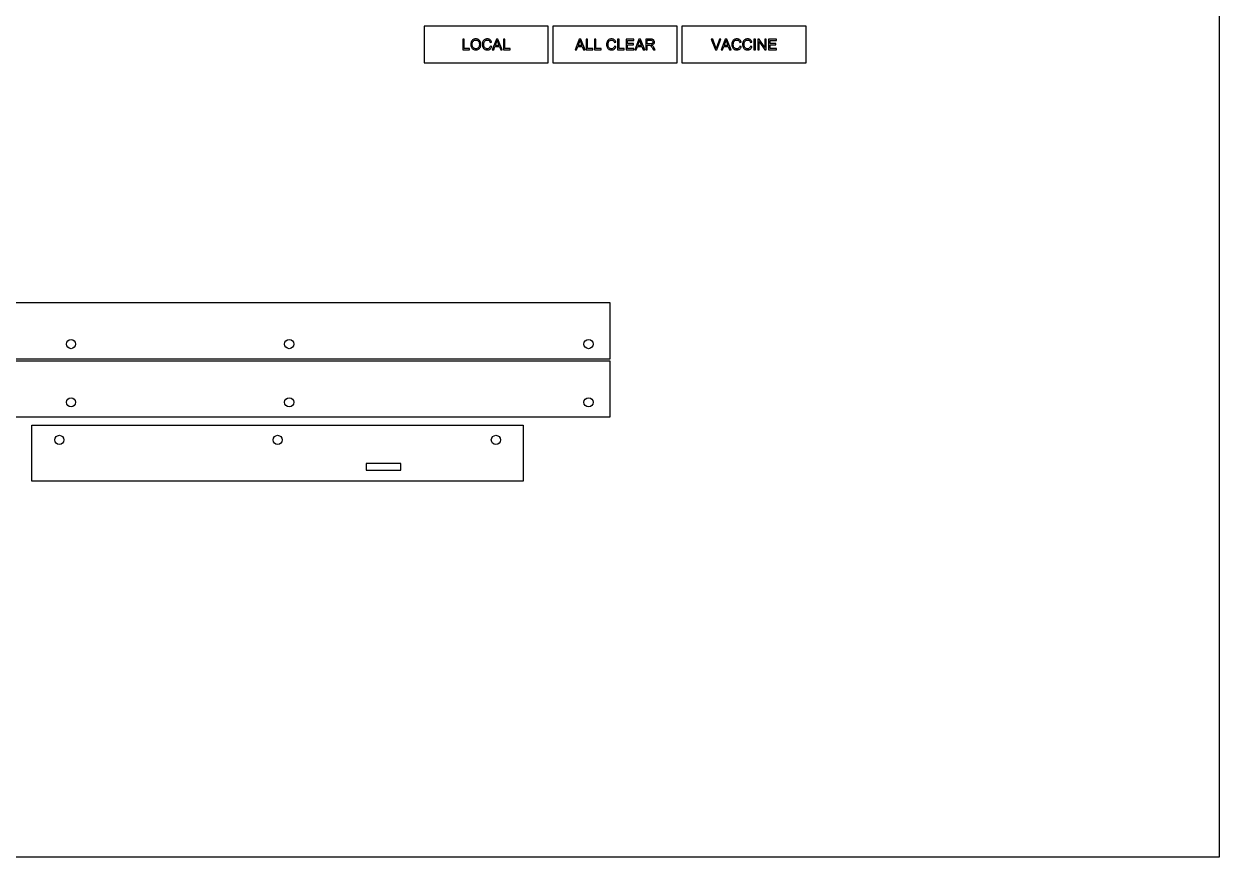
# Model space of a CAD drawing. Header units: inches. Extents: x 38644.8 to 38724.9, y 28772.1 to 28819.8.
# Drawn here: x 38699.03 to 38724.94, y 28772.1 to 28790.16 of the extents above; entities that cross this region are included whole.
import ezdxf

# ---------------------------------------------------------------- set-up
doc = ezdxf.new("R2010")
doc.units = ezdxf.units.IN
doc.header["$MEASUREMENT"] = 0

msp = doc.modelspace()

# ---------------------------------------------------------------- linework, layer by layer
at = {"color": 1}
msp.add_line((38706.449, 28780.601), (38706.449, 28780.601), dxfattribs=at)
at = {"color": 6, "linetype": 'ByBlock'}
msp.add_lwpolyline([(38644.771, 28814.258), (38724.938, 28814.258), (38724.938, 28772.101), (38644.771, 28772.101)], close=True, dxfattribs=at)
at = {"color": 4, "linetype": 'ByBlock'}
for points in [[(38707.703, 28789.32), (38710.397, 28789.32), (38710.397, 28790.113), (38707.703, 28790.113)], [(38710.497, 28789.32), (38713.191, 28789.32), (38713.191, 28790.113), (38710.497, 28790.113)], [(38713.291, 28789.32), (38715.985, 28789.32), (38715.985, 28790.113), (38713.291, 28790.113)]]:
    msp.add_lwpolyline(points, close=True, dxfattribs=at)
at = {"color": 2, "linetype": 'ByBlock', "flags": 128}
for points in [[(38708.688, 28789.628), (38708.573, 28789.628), (38708.573, 28789.832), (38708.543, 28789.832), (38708.543, 28789.601), (38708.688, 28789.601)], [(38708.936, 28789.723), (38708.934, 28789.738), (38708.931, 28789.752), (38708.928, 28789.766), (38708.922, 28789.779), (38708.922, 28789.779), (38708.915, 28789.792), (38708.905, 28789.803), (38708.895, 28789.813), (38708.883, 28789.822), (38708.881, 28789.822), (38708.868, 28789.829), (38708.855, 28789.833), (38708.84, 28789.835), (38708.826, 28789.837), (38708.823, 28789.837), (38708.807, 28789.835), (38708.793, 28789.832), (38708.78, 28789.828), (38708.767, 28789.822), (38708.756, 28789.814), (38708.746, 28789.804), (38708.739, 28789.796), (38708.731, 28789.785), (38708.725, 28789.773), (38708.721, 28789.76), (38708.717, 28789.746), (38708.715, 28789.73), (38708.714, 28789.713), (38708.714, 28789.713), (38708.715, 28789.698), (38708.718, 28789.684), (38708.722, 28789.67), (38708.728, 28789.656), (38708.728, 28789.655), (38708.736, 28789.643), (38708.744, 28789.631), (38708.755, 28789.621), (38708.767, 28789.613), (38708.77, 28789.611), (38708.782, 28789.605), (38708.796, 28789.601), (38708.81, 28789.598), (38708.825, 28789.597), (38708.826, 28789.597), (38708.84, 28789.598), (38708.855, 28789.601), (38708.868, 28789.605), (38708.882, 28789.611), (38708.882, 28789.612), (38708.894, 28789.62), (38708.904, 28789.629), (38708.914, 28789.641), (38708.921, 28789.654), (38708.924, 28789.659), (38708.929, 28789.673), (38708.933, 28789.687), (38708.935, 28789.701), (38708.936, 28789.717)], [(38708.904, 28789.714), (38708.903, 28789.698), (38708.9, 28789.683), (38708.896, 28789.67), (38708.89, 28789.658), (38708.882, 28789.648), (38708.877, 28789.643), (38708.866, 28789.634), (38708.853, 28789.628), (38708.84, 28789.625), (38708.825, 28789.624), (38708.819, 28789.624), (38708.805, 28789.626), (38708.791, 28789.631), (38708.78, 28789.638), (38708.769, 28789.648), (38708.761, 28789.657), (38708.754, 28789.669), (38708.75, 28789.683), (38708.747, 28789.697), (38708.746, 28789.713), (38708.747, 28789.724), (38708.748, 28789.741), (38708.751, 28789.756), (38708.756, 28789.768), (38708.762, 28789.779), (38708.77, 28789.788), (38708.773, 28789.791), (38708.784, 28789.799), (38708.797, 28789.806), (38708.811, 28789.809), (38708.826, 28789.81), (38708.84, 28789.809), (38708.854, 28789.806), (38708.867, 28789.799), (38708.878, 28789.79), (38708.888, 28789.779), (38708.895, 28789.766), (38708.897, 28789.76), (38708.901, 28789.747), (38708.904, 28789.733), (38708.904, 28789.717)], [(38709.166, 28789.772), (38709.161, 28789.786), (38709.153, 28789.799), (38709.144, 28789.809), (38709.134, 28789.819), (38709.131, 28789.821), (38709.118, 28789.828), (38709.105, 28789.832), (38709.091, 28789.835), (38709.075, 28789.836), (38709.06, 28789.835), (38709.046, 28789.833), (38709.033, 28789.829), (38709.02, 28789.822), (38709.008, 28789.815), (38708.997, 28789.806), (38708.988, 28789.795), (38708.98, 28789.782), (38708.977, 28789.776), (38708.973, 28789.763), (38708.969, 28789.749), (38708.967, 28789.734), (38708.967, 28789.719), (38708.967, 28789.713), (38708.967, 28789.698), (38708.97, 28789.684), (38708.973, 28789.67), (38708.979, 28789.657), (38708.985, 28789.643), (38708.993, 28789.631), (38709.003, 28789.621), (38709.014, 28789.612), (38709.018, 28789.61), (38709.03, 28789.605), (38709.044, 28789.601), (38709.059, 28789.598), (38709.075, 28789.597), (38709.083, 28789.598), (38709.098, 28789.599), (38709.112, 28789.603), (38709.125, 28789.609), (38709.136, 28789.617), (38709.144, 28789.624), (38709.152, 28789.634), (38709.16, 28789.646), (38709.166, 28789.659), (38709.17, 28789.674), (38709.14, 28789.682), (38709.138, 28789.674), (38709.132, 28789.66), (38709.125, 28789.648), (38709.116, 28789.638), (38709.113, 28789.636), (38709.101, 28789.629), (38709.088, 28789.625), (38709.072, 28789.624), (38709.06, 28789.625), (38709.046, 28789.628), (38709.033, 28789.634), (38709.023, 28789.643), (38709.013, 28789.654), (38709.006, 28789.667), (38709.004, 28789.674), (38709, 28789.688), (38708.999, 28789.703), (38708.998, 28789.719), (38708.998, 28789.72), (38708.999, 28789.735), (38709.001, 28789.749), (38709.005, 28789.763), (38709.011, 28789.776), (38709.02, 28789.788), (38709.03, 28789.798), (38709.033, 28789.799), (38709.046, 28789.806), (38709.059, 28789.809), (38709.075, 28789.81), (38709.088, 28789.809), (38709.102, 28789.806), (38709.113, 28789.799), (38709.114, 28789.799), (38709.123, 28789.789), (38709.131, 28789.777), (38709.137, 28789.762), (38709.167, 28789.769)], [(38709.305, 28789.832), (38709.272, 28789.832), (38709.183, 28789.601), (38709.216, 28789.601), (38709.241, 28789.671), (38709.338, 28789.671), (38709.364, 28789.601), (38709.399, 28789.601)], [(38709.453, 28789.628), (38709.453, 28789.832), (38709.423, 28789.832), (38709.423, 28789.601), (38709.567, 28789.601), (38709.567, 28789.628)], [(38711.195, 28789.601), (38711.1, 28789.833), (38711.067, 28789.833), (38710.979, 28789.601), (38711.01, 28789.601), (38711.036, 28789.671), (38711.133, 28789.671), (38711.159, 28789.601)], [(38711.248, 28789.627), (38711.248, 28789.833), (38711.218, 28789.833), (38711.218, 28789.601), (38711.362, 28789.601), (38711.362, 28789.627)], [(38711.428, 28789.627), (38711.428, 28789.833), (38711.397, 28789.833), (38711.397, 28789.601), (38711.542, 28789.601), (38711.542, 28789.627)], [(38711.859, 28789.772), (38711.852, 28789.785), (38711.845, 28789.799), (38711.837, 28789.81), (38711.827, 28789.818), (38711.823, 28789.82), (38711.811, 28789.828), (38711.798, 28789.833), (38711.783, 28789.835), (38711.767, 28789.836), (38711.753, 28789.835), (38711.738, 28789.833), (38711.725, 28789.828), (38711.712, 28789.822), (38711.701, 28789.814), (38711.69, 28789.805), (38711.68, 28789.794), (38711.673, 28789.782), (38711.67, 28789.775), (38711.665, 28789.762), (38711.662, 28789.749), (38711.659, 28789.734), (38711.659, 28789.718), (38711.659, 28789.712), (38711.661, 28789.698), (38711.662, 28789.683), (38711.667, 28789.67), (38711.672, 28789.656), (38711.678, 28789.643), (38711.686, 28789.631), (38711.696, 28789.62), (38711.707, 28789.612), (38711.71, 28789.609), (38711.723, 28789.604), (38711.736, 28789.599), (38711.752, 28789.597), (38711.767, 28789.597), (38711.776, 28789.597), (38711.791, 28789.599), (38711.804, 28789.603), (38711.817, 28789.609), (38711.828, 28789.616), (38711.835, 28789.622), (38711.845, 28789.633), (38711.852, 28789.646), (38711.859, 28789.659), (38711.863, 28789.673), (38711.833, 28789.682), (38711.831, 28789.673), (38711.824, 28789.659), (38711.817, 28789.647), (38711.809, 28789.637), (38711.806, 28789.636), (38711.794, 28789.629), (38711.78, 28789.624), (38711.765, 28789.622), (38711.753, 28789.624), (38711.738, 28789.627), (38711.726, 28789.633), (38711.715, 28789.642), (38711.706, 28789.653), (38711.699, 28789.666), (38711.697, 28789.673), (38711.693, 28789.688), (38711.691, 28789.703), (38711.691, 28789.718), (38711.691, 28789.72), (38711.691, 28789.734), (38711.693, 28789.749), (38711.698, 28789.762), (38711.703, 28789.775), (38711.712, 28789.788), (38711.723, 28789.797), (38711.726, 28789.799), (38711.738, 28789.805), (38711.752, 28789.808), (38711.767, 28789.81), (38711.781, 28789.808), (38711.794, 28789.805), (38711.806, 28789.799), (38711.806, 28789.797), (38711.816, 28789.789), (38711.823, 28789.777), (38711.829, 28789.761), (38711.86, 28789.768)], [(38711.93, 28789.627), (38711.93, 28789.833), (38711.9, 28789.833), (38711.9, 28789.601), (38712.044, 28789.601), (38712.044, 28789.627)], [(38712.112, 28789.627), (38712.112, 28789.706), (38712.24, 28789.706), (38712.24, 28789.734), (38712.112, 28789.734), (38712.112, 28789.805), (38712.248, 28789.805), (38712.248, 28789.833), (38712.081, 28789.833), (38712.081, 28789.601), (38712.254, 28789.601), (38712.254, 28789.627)], [(38712.392, 28789.833), (38712.36, 28789.833), (38712.271, 28789.601), (38712.303, 28789.601), (38712.328, 28789.671), (38712.425, 28789.671), (38712.452, 28789.601), (38712.487, 28789.601)], [(38712.696, 28789.777), (38712.693, 28789.791), (38712.687, 28789.803), (38712.684, 28789.808), (38712.674, 28789.819), (38712.661, 28789.825), (38712.658, 28789.826), (38712.646, 28789.83), (38712.632, 28789.831), (38712.615, 28789.833), (38712.511, 28789.833), (38712.511, 28789.601), (38712.543, 28789.601), (38712.543, 28789.704), (38712.578, 28789.704), (38712.581, 28789.704), (38712.595, 28789.703), (38712.609, 28789.697), (38712.613, 28789.693), (38712.624, 28789.681), (38712.629, 28789.675), (38712.636, 28789.663), (38712.646, 28789.649), (38712.676, 28789.601), (38712.715, 28789.601), (38712.675, 28789.664), (38712.669, 28789.673), (38712.659, 28789.684), (38712.65, 28789.694), (38712.645, 28789.698), (38712.632, 28789.706), (38712.645, 28789.709), (38712.659, 28789.712), (38712.672, 28789.72), (38712.68, 28789.727), (38712.683, 28789.729), (38712.69, 28789.74), (38712.695, 28789.754), (38712.697, 28789.769)], [(38714.11, 28789.832), (38714.047, 28789.665), (38714.043, 28789.655), (38714.038, 28789.64), (38714.034, 28789.626), (38714.031, 28789.636), (38714.028, 28789.65), (38714.023, 28789.665), (38713.962, 28789.832), (38713.93, 28789.832), (38714.019, 28789.601), (38714.05, 28789.601), (38714.14, 28789.832)], [(38714.265, 28789.832), (38714.231, 28789.832), (38714.143, 28789.601), (38714.175, 28789.601), (38714.201, 28789.671), (38714.297, 28789.671), (38714.324, 28789.601), (38714.359, 28789.601)], [(38714.574, 28789.772), (38714.568, 28789.786), (38714.561, 28789.799), (38714.553, 28789.81), (38714.542, 28789.818), (38714.539, 28789.821), (38714.527, 28789.828), (38714.513, 28789.832), (38714.5, 28789.835), (38714.484, 28789.836), (38714.469, 28789.836), (38714.455, 28789.833), (38714.441, 28789.828), (38714.428, 28789.822), (38714.416, 28789.815), (38714.406, 28789.806), (38714.396, 28789.794), (38714.389, 28789.781), (38714.386, 28789.776), (38714.381, 28789.763), (38714.377, 28789.749), (38714.375, 28789.734), (38714.374, 28789.719), (38714.374, 28789.714), (38714.376, 28789.698), (38714.378, 28789.684), (38714.382, 28789.671), (38714.387, 28789.657), (38714.394, 28789.643), (38714.402, 28789.631), (38714.411, 28789.621), (38714.422, 28789.613), (38714.427, 28789.61), (38714.439, 28789.605), (38714.452, 28789.6), (38714.467, 28789.598), (38714.483, 28789.597), (38714.492, 28789.597), (38714.506, 28789.599), (38714.52, 28789.604), (38714.533, 28789.609), (38714.545, 28789.617), (38714.552, 28789.623), (38714.56, 28789.634), (38714.568, 28789.646), (38714.574, 28789.66), (38714.579, 28789.674), (38714.549, 28789.682), (38714.547, 28789.673), (38714.541, 28789.66), (38714.534, 28789.648), (38714.524, 28789.638), (38714.521, 28789.636), (38714.509, 28789.629), (38714.496, 28789.624), (38714.481, 28789.623), (38714.468, 28789.624), (38714.455, 28789.628), (38714.442, 28789.634), (38714.431, 28789.643), (38714.421, 28789.654), (38714.414, 28789.668), (38714.412, 28789.674), (38714.409, 28789.688), (38714.407, 28789.703), (38714.407, 28789.719), (38714.407, 28789.72), (38714.408, 28789.734), (38714.41, 28789.749), (38714.413, 28789.764), (38714.419, 28789.776), (38714.428, 28789.788), (38714.439, 28789.798), (38714.442, 28789.799), (38714.454, 28789.806), (38714.467, 28789.809), (38714.483, 28789.811), (38714.496, 28789.81), (38714.509, 28789.806), (38714.521, 28789.799), (38714.522, 28789.799), (38714.531, 28789.789), (38714.539, 28789.777), (38714.545, 28789.762), (38714.575, 28789.769)], [(38714.807, 28789.772), (38714.802, 28789.786), (38714.794, 28789.799), (38714.786, 28789.81), (38714.776, 28789.818), (38714.772, 28789.821), (38714.76, 28789.828), (38714.747, 28789.832), (38714.733, 28789.835), (38714.717, 28789.836), (38714.702, 28789.836), (38714.688, 28789.833), (38714.674, 28789.828), (38714.661, 28789.822), (38714.649, 28789.815), (38714.639, 28789.806), (38714.63, 28789.794), (38714.622, 28789.781), (38714.619, 28789.776), (38714.614, 28789.763), (38714.61, 28789.749), (38714.608, 28789.734), (38714.608, 28789.719), (38714.608, 28789.714), (38714.609, 28789.698), (38714.611, 28789.684), (38714.615, 28789.671), (38714.62, 28789.657), (38714.627, 28789.643), (38714.635, 28789.631), (38714.645, 28789.621), (38714.655, 28789.613), (38714.66, 28789.61), (38714.672, 28789.605), (38714.686, 28789.6), (38714.7, 28789.598), (38714.716, 28789.597), (38714.725, 28789.597), (38714.74, 28789.599), (38714.753, 28789.604), (38714.766, 28789.609), (38714.778, 28789.617), (38714.785, 28789.623), (38714.793, 28789.634), (38714.801, 28789.646), (38714.807, 28789.66), (38714.812, 28789.674), (38714.782, 28789.682), (38714.78, 28789.673), (38714.774, 28789.66), (38714.767, 28789.648), (38714.757, 28789.638), (38714.754, 28789.636), (38714.743, 28789.629), (38714.729, 28789.624), (38714.714, 28789.623), (38714.701, 28789.624), (38714.688, 28789.628), (38714.675, 28789.634), (38714.664, 28789.643), (38714.655, 28789.654), (38714.648, 28789.668), (38714.646, 28789.674), (38714.642, 28789.688), (38714.64, 28789.703), (38714.64, 28789.719), (38714.64, 28789.72), (38714.641, 28789.734), (38714.643, 28789.749), (38714.647, 28789.764), (38714.652, 28789.776), (38714.661, 28789.788), (38714.672, 28789.798), (38714.675, 28789.799), (38714.687, 28789.806), (38714.7, 28789.809), (38714.716, 28789.811), (38714.729, 28789.81), (38714.743, 28789.806), (38714.755, 28789.799), (38714.764, 28789.789), (38714.772, 28789.777), (38714.778, 28789.762), (38714.808, 28789.769)], [(38714.885, 28789.832), (38714.855, 28789.832), (38714.855, 28789.601), (38714.885, 28789.601)], [(38715.092, 28789.832), (38715.092, 28789.651), (38714.971, 28789.832), (38714.939, 28789.832), (38714.939, 28789.601), (38714.969, 28789.601), (38714.969, 28789.783), (38715.09, 28789.601), (38715.122, 28789.601), (38715.122, 28789.832)], [(38715.204, 28789.628), (38715.204, 28789.707), (38715.332, 28789.707), (38715.332, 28789.734), (38715.204, 28789.734), (38715.204, 28789.805), (38715.341, 28789.805), (38715.341, 28789.832), (38715.173, 28789.832), (38715.173, 28789.601), (38715.346, 28789.601), (38715.346, 28789.628)], [(38709.328, 28789.696), (38709.249, 28789.696), (38709.275, 28789.764), (38709.276, 28789.766), (38709.28, 28789.78), (38709.284, 28789.794), (38709.288, 28789.809), (38709.289, 28789.803), (38709.293, 28789.791), (38709.298, 28789.776), (38709.304, 28789.76)], [(38711.123, 28789.695), (38711.044, 28789.695), (38711.07, 28789.763), (38711.071, 28789.766), (38711.076, 28789.779), (38711.079, 28789.794), (38711.083, 28789.808), (38711.084, 28789.802), (38711.088, 28789.79), (38711.093, 28789.775), (38711.099, 28789.76)], [(38712.416, 28789.695), (38712.337, 28789.695), (38712.362, 28789.763), (38712.363, 28789.766), (38712.368, 28789.779), (38712.372, 28789.794), (38712.375, 28789.808), (38712.377, 28789.802), (38712.38, 28789.79), (38712.385, 28789.775), (38712.391, 28789.76)], [(38712.664, 28789.762), (38712.659, 28789.749), (38712.653, 28789.741), (38712.641, 28789.734), (38712.638, 28789.733), (38712.624, 28789.731), (38712.609, 28789.729), (38712.543, 28789.729), (38712.543, 28789.806), (38712.616, 28789.806), (38712.629, 28789.806), (38712.642, 28789.802), (38712.653, 28789.796), (38712.655, 28789.795), (38712.662, 28789.783), (38712.666, 28789.769)], [(38714.288, 28789.696), (38714.21, 28789.696), (38714.235, 28789.764), (38714.235, 28789.766), (38714.24, 28789.78), (38714.244, 28789.794), (38714.247, 28789.809), (38714.249, 28789.803), (38714.253, 28789.791), (38714.258, 28789.776), (38714.264, 28789.761)]]:
    msp.add_lwpolyline(points, close=True, dxfattribs=at)
at = {"color": 1}
for points in [[(38688.363, 28784.116), (38688.363, 28782.904), (38711.738, 28782.904), (38711.738, 28784.116)], [(38691.448, 28782.854), (38691.448, 28782.334), (38691.288, 28782.334), (38691.288, 28782.854), (38688.363, 28782.854), (38688.363, 28781.642), (38711.738, 28781.642), (38711.738, 28782.854)], [(38699.204, 28780.251), (38699.204, 28781.463), (38709.854, 28781.463), (38709.854, 28780.251)], [(38706.449, 28780.633), (38706.449, 28780.488), (38707.199, 28780.488), (38707.199, 28780.633)]]:
    msp.add_lwpolyline(points, close=True, dxfattribs=at)
for centre in [(38700.05, 28783.222), (38704.78, 28783.222), (38711.269, 28783.222), (38700.05, 28781.96), (38704.78, 28781.96), (38711.269, 28781.96), (38699.798, 28781.144), (38704.529, 28781.144), (38709.261, 28781.144)]:
    msp.add_circle(centre, 0.1, dxfattribs=at)

doc.saveas('drawing.dxf')
